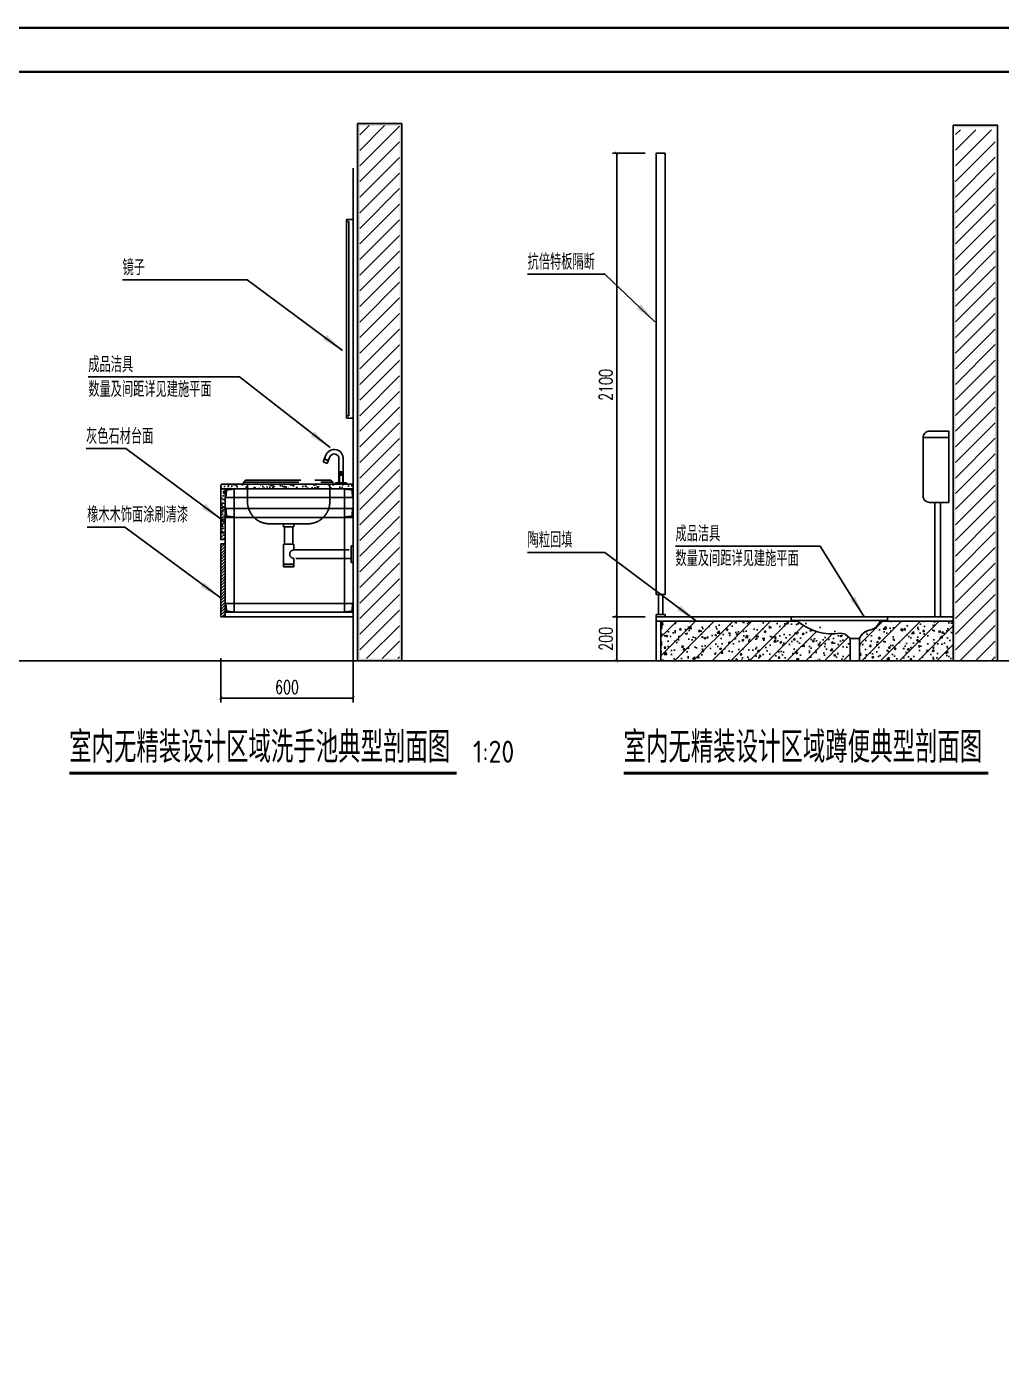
# Model space of a CAD drawing. Extents: x -40548 to 155442, y 5688 to 67136.
# Drawn here: x 143256 to 147671, y 16504 to 22537 of the extents above; entities that cross this region are included whole.
import ezdxf
from ezdxf.enums import TextEntityAlignment as Align

# ---------------------------------------------------------------- set-up
doc = ezdxf.new("R2010")
doc.units = 0
doc.header["$LTSCALE"] = 1000
doc.linetypes.add('DASH', pattern=[0.35, 0.25, -0.1])
doc.layers.get('DEFPOINTS').update_dxf_attribs({"color": 200})
for name, color, linetype in [('0-cxFrame', 155, 'Continuous'), ('A-LIN-V', 9, 'Continuous'), ('DIM_SYMB', 3, 'Continuous'), ('FC-门坎线', 8, 'Continuous'), ('FF-FIXT', 31, 'Continuous'), ('hxy立面图', 30, 'Continuous'), ('建-墙-填充', 8, 'Continuous'), ('建-墙-砖', 9, 'Continuous'), ('建-尺寸', 3, 'Continuous'), ('建-引出', 3, 'Continuous'), ('莀体', 7, 'Continuous')]:
    doc.layers.add(name, color=color, linetype=linetype)
doc.layers.add('0-cxText', color=131, linetype='Continuous', lineweight=25)
doc.styles.add('A-DIM_T3', font='SIMPLEX', dxfattribs={"width": 0.705882, "bigfont": 'GBCBIG'})
doc.styles.add('A-STANDARD', font='SIMPLEX', dxfattribs={"bigfont": 'GBCBIG'})
doc.styles.add('cx_tuming', font='simhei.ttf')
doc.styles.add('cx_tuqian1', font='')
doc.styles.get("Standard").update_dxf_attribs({"font": 'gbenor.shx', "bigfont": 'gbcbig.shx'})
doc.styles.add('黑体', font='', dxfattribs={"width": 0.9})
doc.styles.get('cx_tuqian1').set_extended_font_data('SimSun')
doc.styles.get('黑体').set_extended_font_data('冬青黑体简体中文 W3')
doc.dimstyles.new('A-DIM-20', dxfattribs={"dimscale": 20, "dimtxt": 2.975, "dimasz": 1, "dimexe": 1, "dimexo": 1, "dimgap": 1, "dimtad": 1, "dimdec": 0, "dimzin": 0, "dimdsep": 46, "dimtxsty": 'A-DIM_T3', "dimblk": 'ARCHTICK', "dimcen": 0.09, "dimclrt": 7, "dimazin": 2, "dimtfac": 1, "dimtdec": 0, "dimtix": 1, "dimtmove": 2, "dimatfit": 3, "dimfxl": 0, "dimtolj": 1, "dimtzin": 0, "dimarcsym": 0})

# ---------------------------------------------------------------- blocks, each defined once
blk = doc.blocks.new('TK22.A1 L(Dragon)')
at = {"layer": '0-cxFrame', "color": 7, "const_width": 0.5}
blk.add_lwpolyline([(0, 0), (-841, 0), (-841, 594), (0, 594)], close=True, dxfattribs=at)
at = {"layer": '0-cxFrame', "const_width": 0.5}
blk.add_lwpolyline([(-80, 10), (-821, 10), (-821, 584), (-80, 584)], close=True, dxfattribs=at)
at = {"style": '黑体', "flags": 4}
blk.add_attdef('图幅', text='', height=3.3, dxfattribs=at).set_placement((-40, 3), align=Align.RIGHT)
at = {"layer": '0-cxText', "flags": 4}
for tag, height, style, p in [('建设单位', 3.5, 'cx_tuming', (-45, 240)), ('项目名称', 3.5, 'cx_tuming', (-45, 210)), ('子项名称', 3.5, 'cx_tuming', (-45, 180)), ('工程编号', 3.3, 'cx_tuqian1', (-35, 165)), ('图名1', 3.5, 'cx_tuming', (-45, 87)), ('图名2', 3.5, 'cx_tuming', (-45, 79)), ('图名3', 3.5, 'cx_tuming', (-45, 71)), ('出图日期', 3.3, 'cx_tuqian1', (-39, 60)), ('专业', 3.3, 'cx_tuqian1', (-55, 52)), ('图号', 3.3, 'cx_tuqian1', (-55, 44)), ('版次', 3.3, 'cx_tuqian1', (-20, 44))]:
    blk.add_attdef(tag, text='', height=height, dxfattribs=dict(at, style=style)).set_placement(p, align=Align.MIDDLE)
at = {"layer": 'DEFPOINTS', "color": 6, "flags": 4}
for tag, height, style, p in [('tufu', 3.3, '黑体', (-12, 12)), ('dwfname', 4, 'cx_tuqian1', (-80, 3))]:
    blk.add_attdef(tag, text='', height=height, dxfattribs=dict(at, style=style)).set_placement(p, align=Align.RIGHT)
blk = doc.blocks.new('_ArchTick')
at = {"color": 0, "linetype": 'ByBlock', "const_width": 0.1}
blk.add_lwpolyline([(-0.35, -0.35), (0.35, 0.35)], dxfattribs=at)
blk = doc.blocks.new('*D106')
at = {"layer": 'DEFPOINTS', "color": 0}
for p in [(145929, 19863.7), (146078.1, 19863.7), (146078.1, 19663.7)]:
    blk.add_point(p, dxfattribs=at)
at = {"layer": '建-尺寸', "color": 0, "lineweight": -2}
for p, q in [((146058.1, 19863.7), (145909, 19863.7)), ((145929, 19663.7), (145929, 19863.7)), ((146058.1, 19663.7), (145909, 19663.7))]:
    blk.add_line(p, q, dxfattribs=at)
at = {"layer": '建-尺寸', "color": 0, "lineweight": -2, "xscale": 20, "yscale": 20, "zscale": 20}
for p, rotation in [((145929, 19863.7), 89.99999999996666), ((145929, 19663.7), 269.9999999999666)]:
    blk.add_blockref('_ArchTick', p, dxfattribs=dict(at, rotation=rotation))
at = {"layer": '建-尺寸', "color": 7, "insert": (145879.3, 19763.7), "char_height": 59.5, "attachment_point": 5, "rotation": 90, "style": 'A-DIM_T3'}
blk.add_mtext('\\A1;200', dxfattribs=at)
blk = doc.blocks.new('*D107')
at = {"layer": 'DEFPOINTS', "color": 0}
for p in [(145929, 21963.7), (146078.1, 21963.7), (146078.1, 19863.7)]:
    blk.add_point(p, dxfattribs=at)
at = {"layer": '建-尺寸', "color": 0, "lineweight": -2}
for p, q in [((146058.1, 21963.7), (145909, 21963.7)), ((145929, 19863.7), (145929, 21963.7)), ((146058.1, 19863.7), (145909, 19863.7))]:
    blk.add_line(p, q, dxfattribs=at)
at = {"layer": '建-尺寸', "color": 0, "lineweight": -2, "xscale": 20, "yscale": 20, "zscale": 20}
for p, rotation in [((145929, 21963.7), 89.99999999997061), ((145929, 19863.7), 269.9999999999706)]:
    blk.add_blockref('_ArchTick', p, dxfattribs=dict(at, rotation=rotation))
at = {"layer": '建-尺寸', "color": 7, "insert": (145879.3, 20913.7), "char_height": 59.5, "attachment_point": 5, "rotation": 90, "style": 'A-DIM_T3'}
blk.add_mtext('\\A1;2100', dxfattribs=at)
blk = doc.blocks.new('*D245')
at = {"layer": 'DEFPOINTS', "color": 0}
for p in [(144135, 19695.5), (144735, 19695.5), (144735, 19495)]:
    blk.add_point(p, dxfattribs=at)
at = {"layer": '建-尺寸', "color": 0, "lineweight": -2}
for p, q in [((144135, 19675.5), (144135, 19475)), ((144735, 19675.5), (144735, 19475)), ((144135, 19495), (144735, 19495))]:
    blk.add_line(p, q, dxfattribs=at)
at = {"layer": '建-尺寸', "color": 0, "lineweight": -2, "xscale": 20, "yscale": 20, "zscale": 20, "rotation": 180}
blk.add_blockref('_ArchTick', (144135, 19495), dxfattribs=at)
at = {"layer": '建-尺寸', "color": 0, "lineweight": -2, "xscale": 20, "yscale": 20, "zscale": 20}
blk.add_blockref('_ArchTick', (144735, 19495), dxfattribs=at)
at = {"layer": '建-尺寸', "color": 7, "insert": (144435, 19544.8), "char_height": 59.5, "attachment_point": 5, "style": 'A-DIM_T3'}
blk.add_mtext('\\A1;600', dxfattribs=at)

msp = doc.modelspace()

# ---------------------------------------------------------------- hatches: boundary and pattern name
at = {"layer": 'A-LIN-V'}
h = msp.add_hatch(dxfattribs=at)
h.set_pattern_fill('ANSI32', color=256, scale=15, style=0)
h.set_pattern_definition([(45, (-1465529.152, 1041532.663), (-3.977475644, 3.977475644), []), (45, (-1465526.5005, 1041532.663), (-3.977475644, 3.977475644), [])])
h.paths.add_polyline_path([(144735, 20443.7), (144695, 20443.7), (144695, 20440.9), (144725.2, 20437.9, -0.360187), (144729.7, 20433.4), (144732.3, 20403.7), (144735, 20403.7)])
h = msp.add_hatch(dxfattribs=at)
h.set_pattern_fill('ANSI32', color=256, scale=15, style=0)
h.set_pattern_definition([(45, (-1465529.152, 1041482.663), (-3.977475644, 3.977475644), []), (45, (-1465526.5005, 1041482.663), (-3.977475644, 3.977475644), [])])
h.paths.add_polyline_path([(144735, 20313.7), (144695, 20313.7), (144695, 20316.4), (144725.2, 20319.5, 0.360187), (144729.7, 20324), (144732.3, 20353.7), (144735, 20353.7)])
h = msp.add_hatch(dxfattribs=at)
h.set_pattern_fill('ANSI32', color=256, scale=15, style=0)
h.set_pattern_definition([(45, (-1465529.152, 1041052.663), (-3.977475644, 3.977475644), []), (45, (-1465526.5005, 1041052.663), (-3.977475644, 3.977475644), [])])
h.paths.add_polyline_path([(144735, 19883.7), (144695, 19883.7), (144695, 19886.4), (144725.2, 19889.5, 0.360187), (144729.7, 19894), (144732.3, 19923.7), (144735, 19923.7)])
at = {"layer": 'FC-门坎线'}
h = msp.add_hatch(dxfattribs=at)
h.set_pattern_fill('ANSI31', color=8, scale=75)
h.set_pattern_definition([(45, (-101247.525, 98214.568), (-6.62912607, 6.62912607), [])])
h.paths.add_polyline_path([(144155, 20193.7), (144135, 20193.7), (144135, 19863.7), (144155, 19863.7)])
h = msp.add_hatch(dxfattribs=at)
h.set_pattern_fill('ST钢筋混凝土', color=250, scale=12, pattern_type=2)
h.set_pattern_definition([(45, (-422313.83, 813386.08), (-42.426407, 42.426407), []), (50, (-422313.83, 813386.08), (86.071222, -7.530256), [9, -99]), (355, (-422313.83, 813386.08), (-16.65016, 90.263056), [7.2, -79.2]), (100.4514, (-422306.66, 813385.45), (69.421126, 82.732745), [7.648823, -84.1370534]), (46.1842, (-422313.83, 813410.08), (128.068926, -19.862282), [13.5, -148.5]), (96.6356, (-422303.16, 813408.43), (112.159525, 116.894145), [11.473235, -126.20556]), (351.1842, (-422313.83, 813410.08), (112.159433, 116.894232), [10.8, -118.8]), (21, (-422301.83, 813404.08), (71.628846, -48.314267), [9, -99]), (326, (-422301.83, 813404.08), (29.19784, 87.0180054), [7.2, -79.2]), (71.4514, (-422295.86, 813400.05), (100.8267154, 38.7036596), [7.648823, -84.1370534]), (37.5, (-422313.83, 813386.08), (1.4591826, 39.9472625), [0.6, -78.24, 0.6, -80.4, 0.6, -79.5]), (7.5, (-422313.83, 813386.08), (31.5683445, 47.3294054), [0.6, -45.84, 0.6, -76.44, 0.6, -30.3]), (327.5, (-422340.59, 813386.08), (64.0586923, -2.7065846), [0.6, -30, 0.6, -93.6, 0.6, -124.2]), (317.5, (-422352.59, 813386.08), (69.9823403, 12.012598), [0.6, -39, 0.6, -62.16, 0.6, -88.2])])
edge = h.paths.add_edge_path()
edge.add_line((147122.2, 19843.7), (147453.1, 19843.7))
edge.add_line((147453.1, 19843.7), (147453.1, 19663.7))
edge.add_line((147453.1, 19663.7), (147028.2, 19663.7))
edge.add_line((147028.2, 19663.7), (147028.2, 19765.5))
edge.add_arc((147088.2, 19738.5), 65.7, 96.70276, 155.77535, ccw=False)
edge.add_arc((147054.9, 19872.4), 73.2, 290.53663, 336.91557)
edge = h.paths.add_edge_path()
edge.add_line((146128.1, 19843.7), (146128.1, 19663.7))
edge.add_line((146128.1, 19663.7), (146987, 19663.7))
edge.add_line((146987, 19663.7), (146987, 19765.5))
edge.add_line((146987, 19765.5), (146964.1, 19784.4))
edge.add_line((146964.1, 19784.4), (146943.7, 19788.8))
edge.add_arc((146905.7, 20027), 241.3, 229.4723, 279.07203, ccw=False)
edge.add_line((146748.9, 19843.7), (146128.1, 19843.7))
at = {"layer": 'hxy立面图'}
h = msp.add_hatch(dxfattribs=at)
h.set_pattern_fill('ANSI32', color=250, scale=15, style=0)
h.set_pattern_definition([(45, (-1464944.304, 1041532.663), (-3.977475644, 3.977475644), []), (45, (-1464941.6525, 1041532.663), (-3.977475644, 3.977475644), [])])
h.paths.add_polyline_path([(144155, 20443.7), (144195, 20443.7), (144195, 20440.9), (144164.8, 20437.9, 0.360187), (144160.3, 20433.4), (144157.7, 20403.7), (144155, 20403.7)])
h = msp.add_hatch(dxfattribs=at)
h.set_pattern_fill('ANSI32', color=250, scale=15, style=0)
h.set_pattern_definition([(45, (-1464944.304, 1041503.1065), (-3.977475644, 3.977475644), []), (45, (-1464941.6525, 1041503.1065), (-3.977475644, 3.977475644), [])])
h.paths.add_polyline_path([(144155, 20313.7), (144195, 20313.7), (144195, 20316.4), (144164.8, 20319.5, -0.360187), (144160.3, 20324), (144157.7, 20353.7), (144155, 20353.7)])
h = msp.add_hatch(dxfattribs=at)
h.set_pattern_fill('ANSI32', color=250, scale=15, style=0)
h.set_pattern_definition([(45, (-1464944.304, 1041073.1065), (-3.977475644, 3.977475644), []), (45, (-1464941.6525, 1041073.1065), (-3.977475644, 3.977475644), [])])
h.paths.add_polyline_path([(144155, 19883.7), (144195, 19883.7), (144195, 19886.4), (144164.8, 19889.5, -0.360187), (144160.3, 19894), (144157.7, 19923.7), (144155, 19923.7)])
at = {"layer": '建-墙-填充'}
h = msp.add_hatch(dxfattribs=at)
h.set_pattern_fill('普通砖', color=256, scale=20, style=0)
h.set_pattern_definition([(45, (0, 35.9), (-35.355353, 35.355353), [])])
h.paths.add_polyline_path([(144945, 22088.7), (144765, 22088.7), (144765, 19673.7), (144945, 19673.7)], flags=17)
h = msp.add_hatch(dxfattribs=at)
h.set_pattern_fill('普通砖', color=256, scale=20, style=0)
h.set_pattern_definition([(45, (-44775, 575.9), (-35.355353, 35.355353), [])])
h.paths.add_polyline_path([(147643.1, 19663.7), (147643.1, 22070), (147463.1, 22070), (147463.1, 19663.7), (147643.1, 19663.7)], is_closed=False, flags=17)
at = {"layer": '建-墙-砖'}
for points in [[(144755, 22098.7), (144755, 19663.7), (144765, 19673.7), (144765, 22088.7)], [(144955, 22098.7), (144755, 22098.7), (144765, 22088.7), (144945, 22088.7)], [(144955, 22098.7), (144945, 22088.7), (144945, 19673.7), (144955, 19663.7)], [(147653.1, 22091), (147453.1, 22091), (147463.1, 22081), (147643.1, 22081)], [(147463.1, 19663.7), (147463.1, 21841), (147453.1, 21851), (147453.1, 19663.7)], [(147653.1, 19663.7), (147653.1, 21851), (147643.1, 21841), (147643.1, 19663.7)], [(144955, 19663.7), (144945, 19673.7), (144765, 19673.7), (144755, 19663.7)]]:
    msp.add_hatch(color=256, dxfattribs=at).paths.add_polyline_path(points, flags=17)
at = {"layer": '建-引出'}
for points in [[(146101.8, 21200.1), (146038.4, 21278.5), (146020.1, 21259.2)], [(144686.8, 21070.1), (144614.4, 21140.3), (144598.5, 21118.9)], [(144630.2, 20630.1), (144559.6, 20702.1), (144543.2, 20681.1)], [(144136.8, 20305.1), (144064.4, 20375.3), (144048.5, 20353.9)], [(144131.8, 19950.1), (144059.4, 20020.3), (144043.5, 19998.9)], [(146290, 19843.7), (146218, 19914.3), (146202, 19893)], [(147050.4, 19863.7), (147008.6, 19955.5), (146986, 19941.3)]]:
    msp.add_hatch(color=256, dxfattribs=at).paths.add_polyline_path(points, flags=17)
at = {"layer": '莀体'}
h = msp.add_hatch(dxfattribs=at)
h.set_pattern_fill('AR-CONC', color=8, scale=0.3)
h.set_pattern_definition([(50, (7906917.33, -1392733.725), (54.6554007, -4.78172566), [5.715, -62.865]), (355, (7906917.33, -1392733.725), (-10.57302643, 57.31705357), [4.572, -50.29217525]), (100.4514447, (7906921.886, -1392734.124), (44.08237413, 52.53532557), [4.85700264, -53.42707338]), (46.1842, (7906917.33, -1392718.485), (81.32371227, -12.6126984), [8.5725, -94.2975]), (96.6355576, (7906924.11, -1392719.54), (71.2212402, 74.2278374), [7.2855069, -80.14068245]), (351.1841512, (7906917.33, -1392718.485), (71.2212402, 74.2278374), [6.8579901, -75.4379196]), (21, (7906924.95, -1392722.295), (45.48431738, -30.67955946), [5.715, -62.865]), (326, (7906924.95, -1392722.295), (18.5406085, 55.25638984), [4.572, -50.292]), (71.451445, (7906928.74, -1392724.85), (64.0249258, 24.57683067), [4.85700264, -53.42698128]), (37.5, (7906917.331, -1392733.725), (0.926580975, 25.36651166), [0, -49.6824, 0, -51.054, 0, -50.4825]), (7.5, (7906917.331, -1392733.725), (20.04589875, 30.05417245), [0, -29.1084, 0, -48.5394, 0, -19.2405]), (327.5, (7906900.339, -1392733.725), (40.67717855, -1.7186232), [0, -19.05, 0, -59.436, 0, -78.867]), (317.5, (7906892.72, -1392733.725), (44.43875442, 7.62794731), [0, -24.765, 0, -39.4716, 0, -56.007])])
h.paths.add_polyline_path([(144135, 20463.7), (144135, 20443.7), (144735, 20443.7), (144735, 20463.7)])
h = msp.add_hatch(dxfattribs=at)
h.set_pattern_fill('AR-CONC', color=8, scale=5)
h.set_pattern_definition([(50, (-600991.482, 828449.896), (35.8630091, -3.13760675), [3.75, -41.25]), (355, (-600991.482, 828449.896), (-6.9375667, 37.6096067), [3, -33]), (100.4514445, (-600988.493, 828449.635), (28.9254423, 34.4719995), [3.1870096, -35.0571056]), (46.1842, (-600991.48, 828459.896), (53.3620665, -8.275964), [5.625, -61.875]), (96.6356355, (-600987.035, 828459.207), (46.7330973, 48.70593), [4.780517, -52.585688]), (351.184164, (-600991.48, 828459.896), (46.7330973, 48.70593), [4.5, -49.5]), (21, (-600986.482, 828457.396), (29.8453526, -20.1309445), [3.75, -41.25]), (326, (-600986.482, 828457.396), (12.1657666, 36.2575023), [3, -33]), (71.4514447, (-600983.995, 828455.72), (42.0111188, 16.1265576), [3.1870095, -35.0571056]), (37.5, (-600991.482, 828449.896), (0.60799277, 16.64469269), [0, -32.6, 0, -33.5, 0, -33.125]), (7.5, (-600991.482, 828449.896), (13.15347687, 19.7205856), [0, -19.1, 0, -31.85, 0, -12.625]), (327.5, (-601002.632, 828449.896), (26.69112181, -1.12774359), [0, -12.5, 0, -39, 0, -51.75]), (317.5, (-601007.632, 828449.896), (29.15930847, 5.0052491), [0, -16.25, 0, -25.9, 0, -36.75])])
h.paths.add_polyline_path([(144155, 20443.7), (144135, 20443.7), (144135, 20213.7), (144155, 20213.7)])

# ---------------------------------------------------------------- linework, layer by layer
at = {"layer": 'A-LIN-V'}
for p, q in [((144735, 21895.5, 155.3), (144735, 19663.6, 155.3)), ((144735, 21603.7, 155.3), (144735, 21663.7, 155.3)), ((144735, 20823.7, 155.3), (144735, 20763.7, 155.3)), ((147433.1, 20675.3, 433.4), (147316.4, 20675.3, 433.4)), ((144599.2, 20565.8, 155.3), (144611.2, 20595.6, 155.3)), ((144622.6, 20570, 155.3), (144603.9, 20577.6, 155.3)), ((144623.4, 20571.9, 155.3), (144604.7, 20579.4, 155.3)), ((144617.7, 20558.3, 155.3), (144629.8, 20588.1, 155.3)), ((144670.1, 20578.4, 155.3), (144670.1, 20469.7, 155.3)), ((144690.1, 20577.7, 155.3), (144690.1, 20469.7, 155.3)), ((144617.7, 20558.3, 155.3), (144599.2, 20565.8, 155.3)), ((144677.1, 20515.9, 155.3), (144677.1, 20504.2, 155.3)), ((144683.1, 20515.9, 155.3), (144683.1, 20504.2, 155.3)), ((144135, 20460.7, 155.3), (144138, 20463.7, 155.3)), ((144135, 20460.7, 155.3), (144135, 20213.7, 321.9)), ((144735, 20463.7, 155.3), (144138, 20463.7, 155.3)), ((144642.3, 20473.2, 155.3), (144632.8, 20482.7, 155.3)), ((144642.3, 20473.2, 155.3), (144642.3, 20463.7, 155.3)), ((144655.1, 20469.7, 155.3), (144705.1, 20469.7, 155.3)), ((144655.1, 20469.7, 155.3), (144655.1, 20464, 155.3)), ((144672.6, 20504.2, 155.3), (144672.6, 20469.7, 155.3)), ((144687.6, 20504.2, 155.3), (144672.6, 20504.2, 155.3)), ((144687.6, 20504.2, 155.3), (144687.6, 20469.7, 155.3)), ((144705.1, 20469.7, 155.3), (144705.1, 20463.7, 155.3)), ((144735, 20443.7, 155.3), (144135, 20443.7, 155.3)), ((144155, 20213.7, 321.9), (144155, 20443.7, 155.3)), ((144735, 20403.7, 155.3), (144155, 20403.7, 155.3)), ((144735, 20353.7, 155.3), (144155, 20353.7, 155.3)), ((144735, 20313.7, 155.3), (144155, 20313.7, 155.3)), ((144155, 20213.7, 321.9), (144135, 20213.7, 321.9)), ((144155, 20193.7, 321.9), (144155, 20213.7, 321.9)), ((144135, 20193.7, 313.7), (144135, 19863.7, 155.3)), ((144155, 20193.7, 321.9), (144135, 20193.7, 321.9)), ((144155, 20193.7, 313.7), (144155, 19863.7, 155.3)), ((144735, 19923.7, 155.3), (144155, 19923.7, 155.3)), ((144155, 19863.7, 155.3), (144135, 19863.7, 155.3)), ((144735, 19883.7, 155.3), (144155, 19883.7, 155.3)), ((147453.1, 19863.7, 433.4), (146108.1, 19863.7, 433.4)), ((146108.1, 19863.7, 433.4), (146108.1, 19663.7, 433.4)), ((146718.4, 19863.7, 433.4), (146718.4, 19846.9, 433.4)), ((147155.1, 19863.7, 433.4), (146718.4, 19863.7, 433.4)), ((147155.1, 19863.7, 433.4), (147155.1, 19846.9, 433.4)), ((146748.9, 19843.7, 433.4), (146108.1, 19843.7, 433.4)), ((146128.1, 19843.7, 433.4), (146128.1, 19663.7, 433.4)), ((146718.4, 19846.9, 433.4), (146745.2, 19846.9, 433.4)), ((146745.2, 19846.9, 433.4), (147155.1, 19846.9, 433.4)), ((146943.7, 19788.8, 433.4), (146964.1, 19784.4, 433.4)), ((147453.1, 19843.7, 433.4), (147122.2, 19843.7, 433.4)), ((146964.1, 19784.4, 433.4), (146987, 19765.5, 433.4)), ((147028.2, 19765.5, 433.4), (146987, 19765.5, 433.4)), ((146987, 19765.5, 433.4), (146987, 19663.7, 433.4)), ((147028.2, 19663.7, 433.4), (147028.2, 19765.5, 433.4)), ((142970, 19663.7, 254.5), (153270, 19663.7, 254.5))]:
    msp.add_line(p, q, dxfattribs=at)
at = {"layer": 'A-LIN-V', "extrusion": (0.008898, -0.00026899, 0.99996)}
msp.add_line((143750, 19663.7, 252.6), (144755, 19663.7, 156.4), dxfattribs=at)
at = {"layer": 'A-LIN-V', "elevation": 433.4}
for points in [[(146148.1, 21963.7), (146108.1, 21963.7), (146108.1, 19963.7), (146148.1, 19963.7)], [(147370.1, 20381.7), (147395.8, 20381.7), (147395.8, 19863.7), (147370.1, 19863.7)], [(146138.1, 19873.7), (146118.1, 19873.7), (146118.1, 19963.7), (146138.1, 19963.7)], [(146148.1, 19873.7), (146108.1, 19873.7), (146108.1, 19863.7), (146148.1, 19863.7)]]:
    msp.add_lwpolyline(points, close=True, dxfattribs=at)
at = {"layer": 'A-LIN-V', "elevation": 155.3}
for points in [[(144735, 21663.7), (144705, 21663.7), (144705, 21653.7), (144715, 21653.7), (144715, 20773.7), (144705, 20773.7), (144705, 20763.7), (144735, 20763.7)], [(144705, 21653.7), (144705, 20773.7)], [(144195, 19883.7), (144195, 20443.7)], [(144695, 19883.7), (144695, 20443.7)], [(144135, 19863.7), (144735, 19863.7)]]:
    msp.add_lwpolyline(points, dxfattribs=at)
at = {"layer": 'A-LIN-V'}
for points, elevation in [([(147346.4, 20704.4), (147433.1, 20704.4), (147433.1, 20381.7), (147346.4, 20381.7, -0.414214), (147316.4, 20411.7), (147316.4, 20674.4, -0.414214)], 433.4), ([(144695, 20443.7), (144735, 20443.7), (144735, 20403.7), (144732.3, 20403.7), (144729.7, 20433.4, 0.360187), (144725.2, 20437.9), (144695, 20440.9)], 155.3), ([(144695, 20313.7), (144735, 20313.7), (144735, 20353.7), (144732.3, 20353.7), (144729.7, 20324, -0.360187), (144725.2, 20319.5), (144695, 20316.4)], 155.3), ([(144695, 19883.7), (144735, 19883.7), (144735, 19923.7), (144732.3, 19923.7), (144729.7, 19894, -0.360187), (144725.2, 19889.5), (144695, 19886.4)], 155.3)]:
    msp.add_lwpolyline(points, format="xyb", close=True, dxfattribs=dict(at, elevation=elevation))
msp.add_circle((144680.1, 20517.7, 155.3), 3.5, dxfattribs=at)
for centre, radius, start, end in [((144649.2, 20580.2, 155.3), 41, 356.58807, 157.98673), ((144649.2, 20580.2, 155.3), 21, 355.23192, 157.98673), ((146905.7, 20027, 433.4), 241.3, 228.29298, 279.07203), ((147088.2, 19738.5, 433.4), 65.7, 96.70276, 155.77535), ((147054.9, 19872.4, 433.4), 73.2, 290.53663, 339.66814)]:
    msp.add_arc(centre, radius, start, end, dxfattribs=at)
at = {"layer": 'DIM_SYMB', "const_width": 14}
for points in [[(143448.4, 19155.5), (145203.5, 19155.5)], [(145959.7, 19155.5), (147612.2, 19155.5)]]:
    msp.add_lwpolyline(points, dxfattribs=at)
at = {"layer": 'FF-FIXT', "color": 8, "linetype": 'DASH'}
for p, q in [((144247.6, 20482.7, 155.3), (144238.1, 20473.2, 155.3)), ((144238.1, 20473.2, 155.3), (144642.3, 20473.2, 155.3)), ((144238.1, 20463.7, 155.3), (144238.1, 20473.2, 155.3)), ((144642.3, 20463.7, 155.3), (144238.1, 20463.7, 155.3)), ((144247.6, 20482.7, 155.3), (144632.8, 20482.7, 155.3)), ((144250, 20482.7, 155.3), (144353.1, 20482.7, 155.3)), ((144497.8, 20482.7, 155.3), (144437.3, 20482.7, 155.3)), ((144614.3, 20482.7, 155.3), (144561.2, 20482.7, 155.3)), ((144466.3, 20166.1, 155.3), (144725.5, 20166.1, 155.3)), ((144725.5, 20128.1, 155.3), (144466.3, 20128.1, 155.3))]:
    msp.add_line(p, q, dxfattribs=at)
at = {"layer": 'FF-FIXT', "color": 8, "linetype": 'DASH', "elevation": 155.3}
msp.add_lwpolyline([(144256.1, 20463.7), (144256.1, 20384.6, 0.414214), (144356.1, 20284.6), (144529.1, 20284.6, 0.414214), (144629.1, 20384.6), (144629.1, 20463.7)], format="xyb", dxfattribs=at)
for points in [[(144418.8, 20286.4), (144418.8, 20270.4), (144418.8, 20270.4), (144466.3, 20270.4), (144466.3, 20286.4)], [(144423.6, 20270.4), (144423.6, 20192.8), (144461.6, 20192.8), (144461.6, 20270.4)], [(144466.3, 20128.1), (144466.3, 20101.5), (144418.8, 20101.5), (144418.8, 20192.8), (144466.3, 20192.8), (144466.3, 20166.1)]]:
    msp.add_lwpolyline(points, dxfattribs=at)
for points in [[(144735, 20109.1), (144725.5, 20109.1), (144725.5, 20185.1), (144735, 20185.1)], [(144466.3, 20099.5), (144466.3, 20090), (144418.8, 20090), (144418.8, 20099.5)]]:
    msp.add_lwpolyline(points, close=True, dxfattribs=at)
at = {"layer": 'FF-FIXT', "color": 8, "linetype": 'DASH'}
msp.add_arc((144466.3, 20147.1, 155.3), 19, 90, 270, dxfattribs=at)
at = {"layer": 'hxy立面图', "color": 8, "elevation": 155.3}
for points in [[(144195, 20443.7), (144155, 20443.7), (144155, 20403.7), (144157.7, 20403.7), (144160.3, 20433.4, -0.360187), (144164.8, 20437.9), (144195, 20440.9)], [(144195, 20313.7), (144155, 20313.7), (144155, 20353.7), (144157.7, 20353.7), (144160.3, 20324, 0.360187), (144164.8, 20319.5), (144195, 20316.4)], [(144195, 19883.7), (144155, 19883.7), (144155, 19923.7), (144157.7, 19923.7), (144160.3, 19894, 0.360187), (144164.8, 19889.5), (144195, 19886.4)]]:
    msp.add_lwpolyline(points, format="xyb", close=True, dxfattribs=at)
at = {"layer": '建-墙-砖'}
for p, q in [((144755, 22098.7), (144755, 19663.7)), ((144955, 22098.7), (144755, 22098.7)), ((144955, 22098.7), (144955, 19663.7)), ((147453.1, 22091, 12.2), (147453.1, 19663.7, 12.2)), ((147653.1, 22091, 12.2), (147453.1, 22091, 12.2)), ((147653.1, 22091, 12.2), (147653.1, 19663.7, 12.2)), ((144955, 19663.7), (144755, 19663.7))]:
    msp.add_line(p, q, dxfattribs=at)
at = {"layer": '建-引出'}
for p, q in [((144255, 21390), (143690, 21390)), ((144686.8, 21070.1), (144255, 21390)), ((145875, 21415, 12.2), (145525, 21415, 12.2)), ((146101.8, 21200.1, 12.2), (145875, 21415, 12.2)), ((144220, 20950), (143535, 20950)), ((144630.2, 20630.1), (144220, 20950)), ((143705, 20625), (143525, 20625)), ((144136.8, 20305.1), (143705, 20625)), ((143700, 20270), (143530, 20270)), ((144131.8, 19950.1), (143700, 20270)), ((145875, 20155, 12.2), (145525, 20155, 12.2)), ((146290, 19843.7, 12.2), (145875, 20155, 12.2)), ((146850, 20183.6, 12.2), (146194.8, 20183.6, 12.2)), ((147050.4, 19863.7, 12.2), (146850, 20183.6, 12.2))]:
    msp.add_line(p, q, dxfattribs=at)

# ---------------------------------------------------------------- block references
at = {"layer": '0-cxFrame', "xscale": 20, "yscale": 20, "zscale": 20}
msp.add_blockref('TK22.A1 L(Dragon)', (155436.7, 10651.8), dxfattribs=at)

# ---------------------------------------------------------------- texts
at = {"layer": 'DIM_SYMB', "color": 7}
for s, height, p in [('室内无精装设计区域洗手池典型剖面图', 141.037, (143448.4, 19202.2)), ('室内无精装设计区域蹲便典型剖面图', 141.037, (145959.7, 19202.2)), ('1:20', 100, (145277.7, 19202.2))]:
    msp.add_text(s, height=height, dxfattribs=at).set_placement(p)
at = {"layer": '建-引出', "color": 7, "style": 'A-STANDARD'}
for s, height, p in [('镜子', 70.52, (143690, 21411)), ('抗倍特板隔断', 70.52, (145525, 21436, 12.2)), ('成品洁具', 70.52, (143535, 20971)), ('数量及间距详见建施平面', 70.519, (143535, 20859)), ('灰色石材台面', 70.52, (143525, 20646)), ('橡木木饰面涂刷清漆', 70.52, (143530, 20291)), ('成品洁具', 70.52, (146194.8, 20204.6, 12.2)), ('陶粒回填', 70.52, (145525, 20176, 12.2)), ('数量及间距详见建施平面', 70.519, (146194.8, 20092.6, 12.2))]:
    msp.add_text(s, height=height, dxfattribs=at).set_placement(p)

# ---------------------------------------------------------------- dimensions: what is measured, and where the dimension line sits
at = {"layer": '建-尺寸'}
for p1, p2, distance, picture, middle in [((146078.1, 19863.7, 12.2), (146078.1, 21963.7, 12.2), 149.1, '*D107', (145879.3, 20913.7, 12.2)), ((146078.1, 19663.7, 12.2), (146078.1, 19863.7, 12.2), 149.1, '*D106', (145879.3, 19763.7, 12.2)), ((144135, 19695.5), (144735, 19695.5), -200.5, '*D245', (144435, 19544.8))]:
    dim = msp.add_aligned_dim(p1=p1, p2=p2, distance=distance, dimstyle='A-DIM-20', dxfattribs=at)
    dim.commit()
    dim.dimension.update_dxf_attribs({"geometry": picture, "text_midpoint": middle})

doc.saveas('drawing.dxf')
